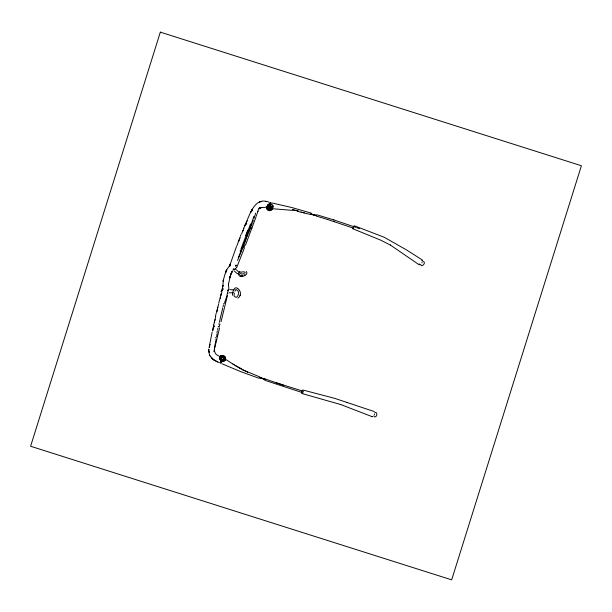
<?xml version="1.0" encoding="UTF-8"?>
<svg xmlns="http://www.w3.org/2000/svg" width="612" height="612" viewBox="0 0 612 612"><rect width="100%" height="100%" fill="white"/><g stroke="black" fill="none" stroke-linecap="round" stroke-linejoin="round"><path stroke-width="0.92" d="M209.143 352.175L208.669 350.645M222.944 286.722L222.929 285.399L221.689 291.526M208.631 351.296L208.761 349.291M238.932 273.227C237.219 279.5 249.627 275.584 246.345 271.521M228.536 283.356L228.505 283.838L230.816 274.421L230.334 275.714M352.925 228.781L353.713 226.195L354.402 225.805L384.275 237.295L406.345 249.826L422.15 259.863L422.739 260.873M223.105 288.956C219.838 294.41 221.024 290.371 223.074 288.818M374.544 414.033L374.253 414.898M221.468 358.915L221.827 358.448M228.108 290.203L228.054 290.754L228.383 289.53L228.054 290.386M235.597 268.423L235.352 269.219M270.221 204.171L270.473 202.648A12.89 1.033 -79.9 0 0 270.167 203.016M234.962 291.205L235.811 289.53L236.247 289.591A5.225 2.509 42.8 0 1 237.67 290.646A1.415 0.681 42.8 0 1 238.389 291.794A18.207 8.729 42.8 0 1 236.645 297.103L236.492 297.21A1.423 0.681 42.8 0 1 235.429 297.004A5.225 2.509 42.8 0 1 234.021 295.925L234.32 293.133M217.107 333.701L216.564 336.677M220.947 295.634L221.253 293.844M220.634 297.394L220.412 298.625M227.45 295.443L221.047 321.744M226.983 294.678L227.113 293.974M216.09 339.071C215.623 344.602 211.316 353.476 218.882 355.962M221.682 293.033L221.819 292.345M209.105 347.585L212.089 332.308M214.46 326.839L214.567 326.28M213.389 326.716L213.496 326.165M212.639 330.618L214.43 321.721M213.611 325.607L213.726 325.048M212.647 331.008L213.802 325.347M272.325 208.478L272.807 206.229A2.915 2.838 31.2 0 0 270.703 204.163L270.978 202.84M214.934 320.321L215.103 319.556M237.915 298.059C240.608 296.728 241.296 292.551 239.384 290.249M214.376 322.608L215.715 316.481M215.455 316.343L216.105 313.551M216.923 332.622L217.061 332.002M217.206 331.383L217.352 330.755M222.5 308.983L222.776 307.813M223.036 306.681L223.418 305.028M223.663 303.965L223.785 303.453M252.037 210.918L252.366 210.635M215.699 337.901L215.829 337.342M217.65 329.493L217.948 328.216M222.363 309.573L219.333 322.371M218.247 326.923L218.4 326.28M218.859 324.329L219.02 323.679M219.509 328.101L213.848 351.648M219.188 327.068L219.953 323.962M216.587 312.793L217.482 309.159M221.169 293.63L218.828 302.772M217.428 308.67L217.818 307.17M216.694 311.684L218.744 303.674M229.546 266.503L229.959 265.103L226.975 269.448L224.872 274.513L223.135 281.053L222.944 285.865M229.791 265.333L230.395 263.986M210.176 344.426L209.87 345.55M209.38 347.272L209.687 346.208M229.959 265.118L230.051 265.906M270.382 204.163L270.94 202.779M229.63 277.909L230.188 276.15M266.289 206.382L265.975 207.445L266.61 207.881L266.549 207.33A2.915 2.861 32.4 0 1 266.817 206.466M240.21 295.038L240.072 295.504M230.296 263.994L236.507 246.475M229.768 277.466L232.208 271.498M229.829 265.509L230.464 263.458M256.91 214.254L256.405 215.814M224.443 303.185L227.128 295.221M257.124 213.588L257.92 211.171L257.759 211.66M235.827 265.562L236.125 264.996L235.666 266.274L235.895 265.356M256.122 216.686L245.557 244.961M238.978 273.029L239.529 271.873M225.017 359.527L225.247 359.114L224.451 360.575A2.915 2.876 36.2 0 1 221.544 361.088L220.595 363.1L221.559 361.042M257.866 211.331C258.249 208.256 261.378 206.933 264.713 207.491M250.492 224.214L242.046 246.146M251.318 225.683L251.509 225.14M229.768 265.692L230.334 264.147M236.882 245.772L239.858 237.747M238.336 241.748L238.711 240.745M238.81 241.074L240.179 237.479M230.28 264.292L229.921 265.103M221.315 358.923L221.873 358.211M243.783 247.883L244.915 244.953M244.372 247.99L237.249 266.205M240.271 236.416L240.975 234.633M225.583 272.677L226.218 271.093M240.83 249.237L241.074 248.625M241.312 248.013L241.801 246.774M242.849 247.6L243.324 246.391M243.813 245.167L244.05 244.548M245.282 241.449L245.772 240.195M245.642 235.536L247.761 230.181M240.111 251.042L240.348 250.446M244.54 243.316L245.03 242.069M241.579 233.922L243.943 228.207M242.819 231.076L243.117 230.364M225.813 272.026L226.624 270.183L226.08 271.391M346.912 402.428L334.588 398.32L302.917 390.02L301.961 391.183L301.471 393.003L301.831 393.493L340.785 404.57M421.982 262.862L421.966 262.326M245.014 225.178L245.228 224.673M245.007 225.729L246.177 223.051M243.721 228.2L247.24 220.159M226.715 269.969L226.111 271.33M231.206 273.396C230.663 274.627 232.086 271.468 231.328 273.166L232.285 271.261M246.506 224.336L246.728 223.831M246.506 222.301L247.164 220.81M247.447 219.433C251.44 210.306 256.436 196.857 269.288 202.304M231.535 272.723L231.091 273.663L232.231 271.353M226.593 270.252L225.966 271.651L226.509 270.473L226.157 271.215M220.496 361.952L220.045 362.97L221.108 360.774A2.915 2.853 36.9 0 1 219.983 357.018L220.274 356.559M220.572 361.937L221.207 360.835M236.966 266.84L236.385 267.972L236.645 267.498M235.513 268.27L234.901 269.219L233.455 269.096M240.631 272.86L241.518 271.996A5.225 0.796 -5 0 1 243.308 271.85L244.525 271.965A18.207 2.777 -5 0 1 244.823 273.174M251.67 210.666L251.853 210.321L250.889 212.119M251.065 211.783L252.228 209.641L251.387 211.194M251.234 211.477L252.442 209.25M265.983 207.437L266.924 207.399L267.169 206.389A2.915 2.861 37.6 0 1 270.221 203.987L270.336 204.003M219.364 356.475L220.266 356.567M272.891 205.762A2.915 2.861 33.8 0 1 271.866 209.036L271.751 209.205A2.915 2.861 33.8 0 1 267.306 207.766L268.829 206.734A1.331 1.3 33.8 0 1 269.089 205.892L268.446 204.324L268.989 206.045A1.331 1.3 33.8 0 1 271.361 206.818L272.891 205.762L272.172 206.305A1.989 1.951 33.8 0 1 271.644 207.973L271.72 208.478M267.306 207.766L267.429 207.59A2.915 2.861 33.8 0 1 268.446 204.324M271.361 206.818L271.506 206.634A1.331 1.3 33.8 0 1 271.2 207.506L271.751 209.205M221.131 356.544L221.001 355.786L221.636 357.354A1.331 1.3 33.8 0 0 221.376 358.196L219.861 359.229A2.915 2.861 33.8 0 0 224.306 360.667L224.42 360.499A2.915 2.861 33.8 0 0 225.445 357.224L224.719 357.768A1.989 1.951 33.8 0 1 224.199 359.443L224.42 360.499M219.861 359.229L219.976 359.053A2.915 2.861 33.8 0 1 221.001 355.786M225.445 357.224L223.916 358.28A1.331 1.3 33.8 0 0 221.536 357.507L221.59 357.171M224.306 360.667L223.747 358.969A1.331 1.3 33.8 0 0 224.015 358.127M232.881 270.313L233.608 269.395M268.882 205.112L268.783 205.204A1.989 1.951 33.8 0 0 268.263 206.879L267.429 207.59M221.429 356.582L221.337 356.674A1.989 1.951 33.8 0 0 220.817 358.341L220.473 358.624A2.387 2.341 33.8 0 1 221.269 356.199M374.697 412.832L375.026 412.58A1.752 1.178 -73.5 0 1 375.638 412.419A1.79 1.201 -73.7 0 1 375.975 412.526L376.25 412.74A3.068 2.066 -73.6 0 1 376.663 413.36L376.701 413.467A2.088 1.408 -73.6 0 1 376.831 414.401L376.793 414.775A1.836 1.239 -73.6 0 1 376.663 415.303L376.464 415.732A2.754 1.859 -73.5 0 1 375.837 416.52A1.913 1.293 -73.6 0 1 375.118 416.887L374.881 416.902A1.913 1.293 -73.4 0 1 374.513 416.81L374.299 416.673A2.899 1.958 -73.2 0 1 373.787 415.877M224.267 359.91L224.313 359.871A2.387 2.341 33.8 0 0 225.04 357.423L225.04 357.423M244.05 275.171L244.945 274.589M220.006 359.03L220.465 358.709M239.797 271.606L240.187 271.407M221.345 358.211L221.024 358.38M268.5 206.894L268.691 206.802A1.331 1.3 33.8 0 0 271.101 207.652M272.493 205.961L272.508 206.022A2.387 2.341 33.8 0 1 271.713 208.447M244.043 273.679L242.918 273.901A5.225 0.796 -5 0 1 241.12 274.046L240.562 273.465M269.762 208.386C271.246 207.621 268.767 206.03 268.729 207.759M237.716 288.428C234.304 285.368 232.093 292.842 232.568 295.298M229.408 292.804L233.371 292.727M260.077 201.815L260.528 201.708M420.023 264.705L418.876 264.591L390.326 245.022M261.148 201.6L261.752 201.524M229.714 289.591L233.929 289.92M242.589 275.408L240.791 275.431M273.327 208.799L292.192 210.337M372.57 416.734L372.065 416.627M266.052 201.654L265.677 201.6M234.71 269.471L233.256 269.058M272.225 203.031L291.695 207.499L311.164 213.091M292.498 209.694L298.067 210.91M297.822 211.446L304.317 212.907M292.475 209.786L298.044 211.018M301.028 212.142L310.766 214.552M314.155 215.095L316.358 215.684L310.827 214.177L313.321 214.866M303.628 391.374L276.333 382.829L282.155 384.764M239.399 274.444L236.66 273.189L234.243 270.902M316.656 214.736L333.861 219.93M209.648 352.015C207.866 349.842 209.778 355.457 209.388 354.425L209.671 355.113M303.2 392.866L264.774 380.282M316.289 216.074L327.68 219.509M372.142 416.657L340.723 404.547M327.497 219.456L353.07 228.024M333.724 219.884L355.947 227.404M333.341 221.307L334.557 221.697M281.903 384.688L283.364 385.162M276.517 382.89L265.279 378.981M346.981 402.459L374.337 411.585M259.366 378.384L241.442 371.92L221.796 363.696M356.842 227.733L359.519 228.72M262.074 378.461L259.641 377.558L264.116 379.241M262.877 378.759L264.3 379.31M259.909 376.977L247.63 371.882M269.135 208.355L269.265 208.409A1.331 1.3 34.2 0 1 268.951 208.179A1.331 1.3 33.8 0 0 269.196 208.348L269.012 208.279M239.254 272.455L236.263 269.739M210.26 356.199L213.642 359.734L218.905 362.534M242.406 369.602L247.615 371.989M242.383 369.679L247.577 372.081M217.673 361.998L216.243 361.317M421.744 260.521L422.456 260.873M242.428 369.48L235.666 365.8M239.912 368.202L241.335 368.937L232.912 364.094M215.546 360.95L216.051 361.225M390.372 245.052L380.557 240.103L352.91 228.789M234.281 364.959L226.134 359.665M419.863 264.491L419.212 263.887M237.915 288.604L238.496 289.17M227.633 292.819L227.725 293.622L227.924 290.96M238.871 289.591L239.223 290.027M210.398 356.413L210.681 356.819L209.587 354.937M271.537 208.034L271.223 207.537M224.107 359.535L223.77 359.007M221.207 356.735L221.536 357.507M271.728 208.516L271.866 209.036M228.567 285.88L228.834 288.772M228.498 284.289L228.544 285.567M253.873 216.319A27.869 1.186 -69 0 1 249.107 230.112M249.092 230.135A27.67 1.178 -69 0 1 246.391 237.318L240.807 251.494A28.886 1.232 -69 0 1 238.267 257.621M221.498 362.013A2.915 2.884 38.6 0 1 221.008 361.876M224.413 360.805A2.915 2.861 33.3 0 0 225.048 358.334A2.915 2.861 33.8 0 1 224.382 360.828M221.842 361.73A2.915 2.861 33.3 0 1 220.657 361.287M220.634 360.942A2.915 2.861 34.2 0 0 221.36 361.348A2.915 2.853 33.5 0 0 221.842 361.485A2.915 2.861 33.8 0 1 220.978 361.172M219.869 357.148A2.915 2.861 34.2 0 1 225.231 359.099A2.915 2.853 33.5 0 1 224.413 360.736A2.915 2.861 33.8 0 0 224.313 356.574A2.915 2.861 33.8 0 0 220.121 356.796M223.089 359.764A1.331 1.3 33.8 0 1 221.858 359.864M221.077 358.938A1.331 1.3 33.8 0 1 221.422 357.729M221.238 357.951A1.331 1.3 33.5 0 1 221.452 357.699M220.894 358.877A1.331 1.3 33.2 0 1 221.636 357.699M420.834 264.675A2.915 1.805 -53.7 0 0 420.964 265.157L421.125 265.432A1.752 1.086 -53.3 0 0 421.607 265.677A1.79 1.109 -53.1 0 0 421.989 265.646L422.372 265.509A3.068 1.905 -53.2 0 0 423.129 265.05L423.229 264.965A2.088 1.3 -53.2 0 0 423.894 264.177L424.078 263.849A1.836 1.14 -53.1 0 0 424.261 263.367L424.323 262.961A2.754 1.714 -53.1 0 0 424.185 262.166A1.913 1.193 -53.1 0 0 423.259 261.676M272.654 207.797A2.915 2.861 34.5 0 1 272.401 208.539A2.915 2.861 34.9 0 1 266.97 206.573M270.405 208.378A1.331 1.3 34.2 0 0 270.986 206.634A1.331 1.3 34.2 0 0 269.219 206.014A1.331 1.3 34.2 0 0 268.63 207.766A1.331 1.3 33.8 0 1 269.211 206.022A1.331 1.3 33.8 0 1 270.994 206.649A1.331 1.3 33.8 0 1 270.366 208.401M272.554 207.675A2.915 2.861 33.7 0 1 269.173 210.237A2.915 2.861 33.7 0 1 266.87 206.596M268.408 207.797A1.331 1.3 33.8 0 1 269.066 206.229A1.331 1.3 33.8 0 1 270.741 206.665A1.331 1.3 33.8 0 1 270.588 208.363M220.886 355.954A2.915 2.861 33.8 0 1 225.323 357.4M223.648 359.122A1.331 1.3 33.8 0 1 221.276 358.349M221.881 357.76A1.499 1.476 33.8 0 0 220.626 358.571A1.499 1.476 33.8 0 1 221.712 357.706M221.116 361.975A2.915 2.861 33.8 0 1 220.626 361.769L220.833 361.386A2.915 2.861 33.8 0 0 221.919 361.738M268.331 204.492A2.915 2.861 33.8 0 1 272.776 205.938M267.941 207.216A2.387 2.341 33.8 0 1 268.668 204.775M268.339 206.718A1.499 1.476 33.8 0 1 270.848 207.147M270.963 207.805A1.499 1.476 33.8 0 1 270.81 208.394M272.256 208.424A2.915 2.861 33.8 0 1 268.5 210.49A2.915 2.861 33.8 0 1 266.794 206.512M272.646 207.858A2.915 2.861 33.8 0 1 266.924 207.399M242.459 248.472A27.754 0.972 -69 0 1 237.532 260.49M246.705 237.708A30.317 0.78 -68.5 0 1 246.001 239.491M248.243 233.646A26.882 1.048 -68.5 0 1 247.118 236.538M251.042 226.532A25.995 1.224 -68.4 0 1 248.786 232.56M252.198 223.334A23.417 1.316 -68 0 1 251.624 224.918M253.314 220.282A26.477 1.255 -68.4 0 1 252.649 222.202M255.571 213.144A30.133 1.132 -69 0 1 254.072 218.308M251.876 228.154A60.305 0.451 -76.3 0 1 251.953 227.84M250.469 224.069A29.674 0.964 -69.1 0 1 250.293 224.573M268.92 207.33C270.244 210.015 270.818 205.02 268.92 207.33M208.768 349.245L208.631 351.212L208.768 349.245M223.303 280.732L223.227 281.107L223.479 279.822L223.303 280.732M160.329 32.145L30.6 446.255L451.671 579.855L581.4 165.745L160.329 32.145M259.236 208.164L258.937 208.547L259.687 207.636L259.236 208.164M260.368 207.919L260.865 207.728L260.368 207.919M259.909 201.853L259.35 202.021L259.909 201.853M261.385 207.575L262.28 207.407L261.385 207.575M242.054 276.104L240.355 276.333L242.054 276.104M263.428 201.447L263.428 201.447M316.503 215.47L310.98 213.963L316.503 215.47M263.03 378.53L259.802 377.313L265.164 379.356L263.03 378.53M214.583 360.376L214.062 360.04L214.583 360.376M213.642 359.734L213.137 359.351L213.596 359.703M212.747 359.022L212.257 358.594L212.747 359.022M211.913 358.25L211.454 357.775L211.913 358.25M221.521 359.068A1.331 1.3 23.3 0 0 223.801 358.862A1.331 1.3 23.3 0 0 222.454 357.01A1.331 1.3 23.3 0 0 221.521 359.068M221.284 356.146A2.915 2.861 33.3 0 0 220.55 356.498A2.915 2.861 33.8 0 1 221.246 356.153M224.428 357.071A2.915 2.861 33.3 0 0 223.648 356.413A2.915 2.861 33.8 0 1 224.443 357.087"/></g></svg>
